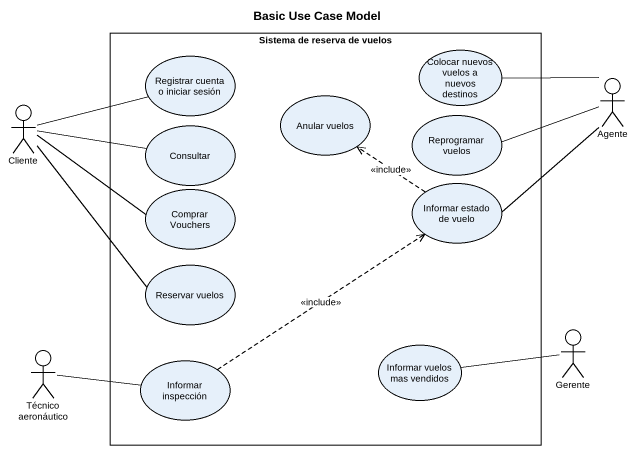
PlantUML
@startuml
title Basic Use Case Model
rectangle "Sistema de reserva de vuelos" as Sistema_de_reserva_de_vuelos {
  usecase "Registrar cuenta o iniciar sesión" as Registrar_cuenta_o_iniciar
  usecase "Colocar nuevos vuelos a nuevos destinos" as Colocar_nuevos_vuelos_a
  usecase "Anular vuelos" as Anular_vuelos
  usecase Consultar
  usecase "Reprogramar vuelos" as Reprogramar_vuelos
  usecase "Informar estado de vuelo" as Informar_estado_de_vuelo
  usecase "Comprar Vouchers" as Comprar_Vouchers
  usecase "Reservar vuelos" as Reservar_vuelos
  usecase "Informar inspección" as Informar_inspección
  usecase "Informar vuelos mas vendidos" as Informar_vuelos_mas_vendidos
}
actor Cliente
actor Agente
actor Gerente
actor "Técnico aeronáutico" as Técnico_aeronáutico
Colocar_nuevos_vuelos_a -right- Agente
Cliente -right- Registrar_cuenta_o_iniciar
Cliente -right- Consultar
Cliente -right- Comprar_Vouchers
Cliente -- Reservar_vuelos
Agente -left- Reprogramar_vuelos
Agente -- Informar_estado_de_vuelo
Informar_estado_de_vuelo .up.> Anular_vuelos : <<include>>
Gerente -left- Informar_vuelos_mas_vendidos
Técnico_aeronáutico -right- Informar_inspección
Informar_inspección .up.> Informar_estado_de_vuelo : <<include>>
@enduml
